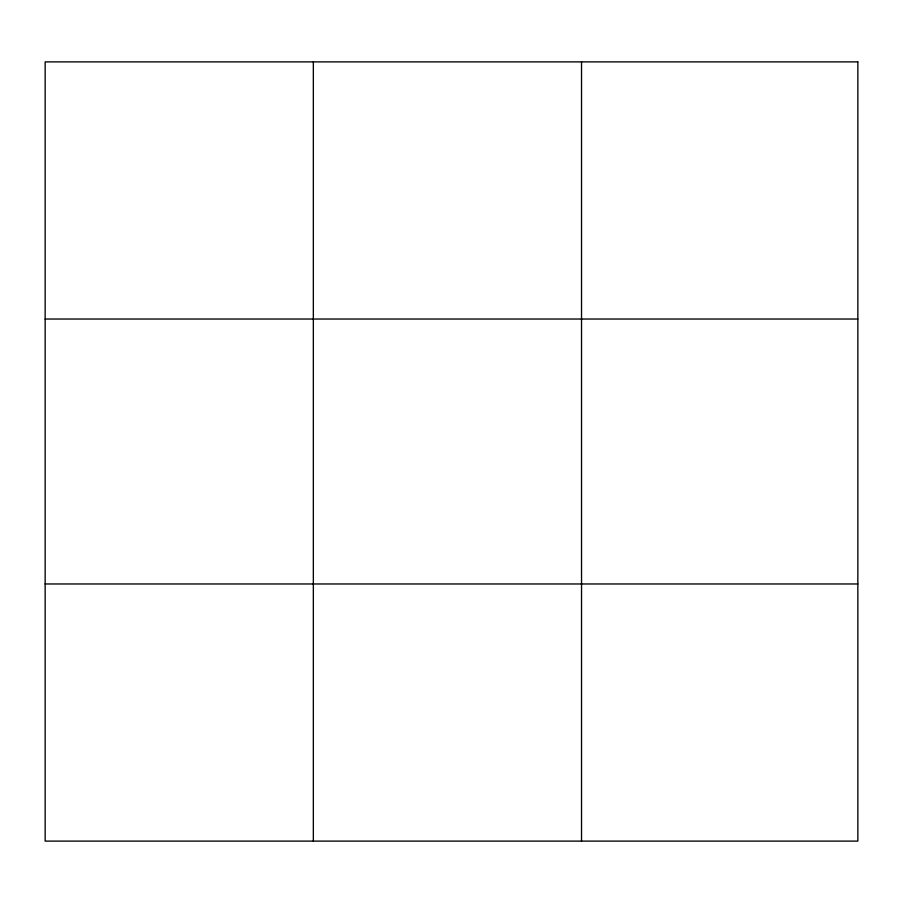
<?xml version="1.0" encoding="UTF-8"?>
<svg xmlns="http://www.w3.org/2000/svg" width="903" height="903" viewBox="0 0 903 903"><rect width="100%" height="100%" fill="white"/><g stroke="black" fill="none" stroke-linecap="round" stroke-linejoin="round"><path stroke-width="1.35" d="M313.341 61.889L313.341 841.111M581.532 61.889L581.532 841.111M45.15 319.03L857.85 319.03M45.15 583.97L857.85 583.97M857.85 61.889L857.85 841.111L45.15 841.111L45.15 61.889L857.85 61.889"/></g></svg>
